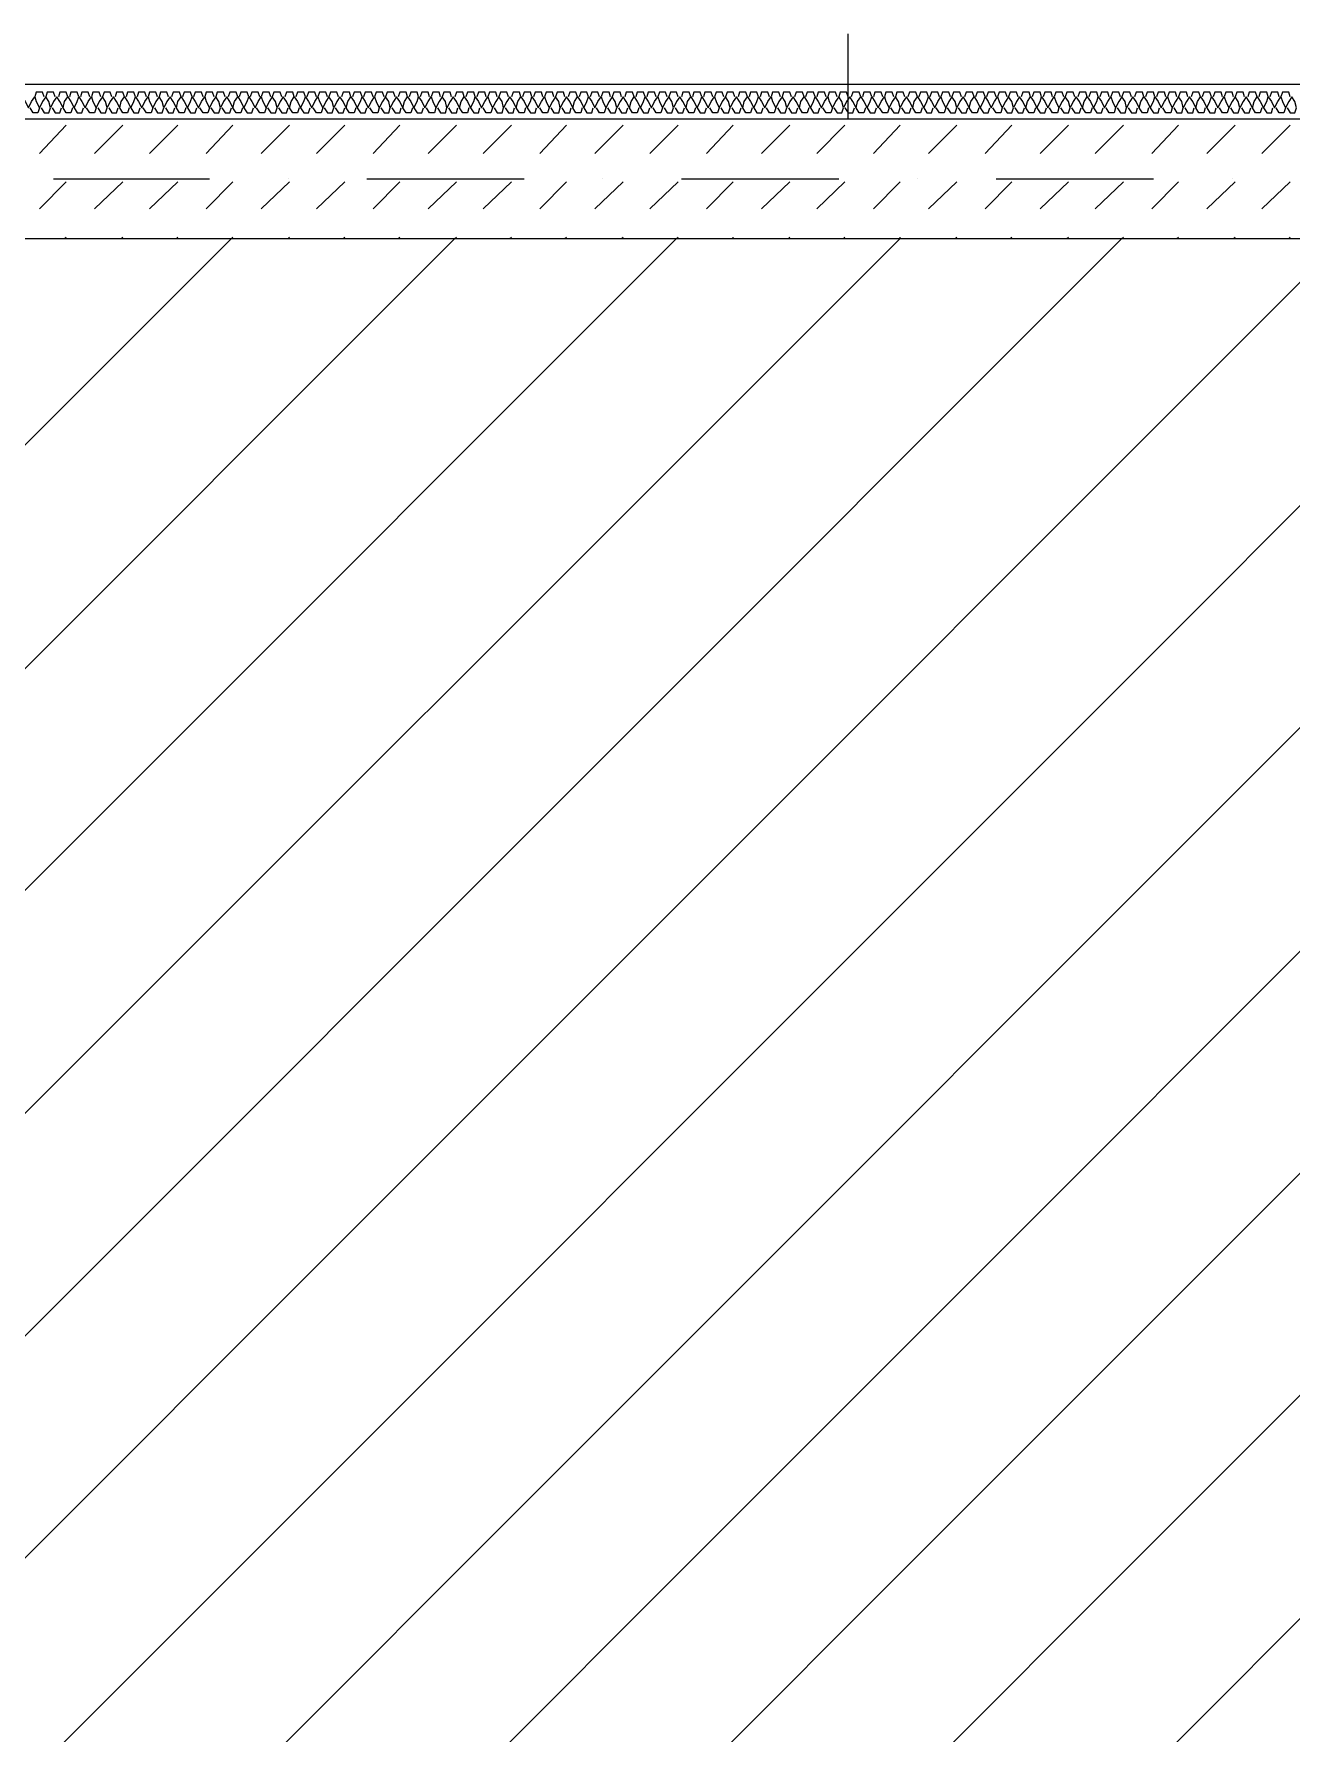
# Model space of a CAD drawing. Header units: millimetres. Extents: x 440 to 72591, y -28954 to 25941.
# Drawn here: x 6889 to 9426, y 17872 to 21299 of the extents above; entities that cross this region are included whole.
import ezdxf

# ---------------------------------------------------------------- set-up
doc = ezdxf.new("R2010")
doc.units = ezdxf.units.MM
doc.layers.add('podkład', color=7, linetype='Continuous')

msp = doc.modelspace()

# ---------------------------------------------------------------- linework, layer by layer
at = {"layer": 'podkład', "color": 4, "lineweight": 5, "transparency": 33554572}
for points in [[(8532.5, 21127.6), (8532.5, 21299.1)], [(6865.5, 21172.1), (6871.9, 21162.6), (6878.2, 21149.9), (6884.6, 21162.6), (6890.9, 21172.1), (6894.1, 21162.6), (6900.5, 21149.9), (6897.3, 21140.3), (6887.8, 21140.3), (6881.4, 21149.9)], [(6910, 21172.1), (6906.8, 21181.6), (6894.1, 21181.6), (6890.9, 21172.1)], [(6903.6, 21149.9), (6910, 21140.3), (6919.5, 21140.3), (6922.7, 21149.9), (6919.5, 21162.6), (6913.2, 21172.1), (6906.8, 21162.6), (6900.5, 21149.9)], [(6932.2, 21172.1), (6929, 21181.6), (6916.3, 21181.6), (6913.2, 21172.1)], [(6967.2, 21149.9), (6964, 21140.3), (6954.4, 21140.3), (6948.1, 21149.9), (6941.7, 21162.6), (6935.4, 21172.1), (6929, 21162.6), (6922.7, 21149.9)], [(6925.9, 21149.9), (6932.2, 21140.3), (6941.7, 21140.3), (6944.9, 21149.9)], [(6948.1, 21149.9), (6951.3, 21162.6), (6957.6, 21172.1), (6954.4, 21181.6), (6941.7, 21181.6), (6938.6, 21172.1)], [(6957.6, 21172.1), (6964, 21162.6), (6970.3, 21149.9), (6976.7, 21140.3), (6986.2, 21140.3), (6989.4, 21149.9)], [(6970.3, 21149.9), (6976.7, 21162.6), (6979.8, 21172.1), (6976.7, 21181.6), (6964, 21181.6), (6960.8, 21172.1)], [(6979.8, 21172.1), (6986.2, 21162.6), (6992.5, 21149.9), (6998.9, 21162.6), (7005.2, 21172.1), (7008.4, 21162.6), (7014.8, 21149.9), (7011.6, 21140.3), (7002.1, 21140.3), (6995.7, 21149.9)], [(7002.1, 21172.1), (6998.9, 21181.6), (6986.2, 21181.6), (6983, 21172.1)], [(7024.3, 21172.1), (7021.1, 21181.6), (7008.4, 21181.6), (7005.2, 21172.1)], [(7018, 21149.9), (7024.3, 21140.3), (7033.8, 21140.3), (7037, 21149.9), (7033.8, 21162.6), (7027.5, 21172.1), (7021.1, 21162.6), (7014.8, 21149.9)], [(7046.5, 21172.1), (7043.4, 21181.6), (7030.7, 21181.6), (7027.5, 21172.1)], [(7081.5, 21149.9), (7078.3, 21140.3), (7068.8, 21140.3), (7062.4, 21149.9), (7056.1, 21162.6), (7049.7, 21172.1), (7043.4, 21162.6), (7037, 21149.9)], [(7040.2, 21149.9), (7046.5, 21140.3), (7056.1, 21140.3), (7059.2, 21149.9)], [(7062.4, 21149.9), (7065.6, 21162.6), (7071.9, 21172.1), (7068.8, 21181.6), (7056.1, 21181.6), (7052.9, 21172.1)], [(7071.9, 21172.1), (7078.3, 21162.6), (7084.6, 21149.9), (7091, 21140.3), (7100.5, 21140.3), (7103.7, 21149.9)], [(7084.6, 21149.9), (7091, 21162.6), (7094.2, 21172.1), (7091, 21181.6), (7078.3, 21181.6), (7075.1, 21172.1)], [(7094.2, 21172.1), (7100.5, 21162.6), (7106.9, 21149.9), (7113.2, 21162.6), (7119.6, 21172.1), (7122.7, 21162.6), (7129.1, 21149.9), (7125.9, 21140.3), (7116.4, 21140.3), (7110, 21149.9)], [(7116.4, 21172.1), (7113.2, 21181.6), (7100.5, 21181.6), (7097.3, 21172.1)], [(7138.6, 21172.1), (7135.4, 21181.6), (7122.7, 21181.6), (7119.6, 21172.1)], [(7132.3, 21149.9), (7138.6, 21140.3), (7148.1, 21140.3), (7151.3, 21149.9), (7148.1, 21162.6), (7141.8, 21172.1), (7135.4, 21162.6), (7129.1, 21149.9)], [(7160.8, 21172.1), (7157.7, 21181.6), (7145, 21181.6), (7141.8, 21172.1)], [(7195.8, 21149.9), (7192.6, 21140.3), (7183.1, 21140.3), (7176.7, 21149.9), (7170.4, 21162.6), (7164, 21172.1), (7157.7, 21162.6), (7151.3, 21149.9)], [(7154.5, 21149.9), (7160.8, 21140.3), (7170.4, 21140.3), (7173.5, 21149.9)], [(7176.7, 21149.9), (7179.9, 21162.6), (7186.2, 21172.1), (7183.1, 21181.6), (7170.4, 21181.6), (7167.2, 21172.1)], [(7186.2, 21172.1), (7192.6, 21162.6), (7198.9, 21149.9), (7205.3, 21140.3), (7214.8, 21140.3), (7218, 21149.9)], [(7198.9, 21149.9), (7205.3, 21162.6), (7208.5, 21172.1), (7205.3, 21181.6), (7192.6, 21181.6), (7189.4, 21172.1)], [(7208.5, 21172.1), (7214.8, 21162.6), (7221.2, 21149.9), (7227.5, 21162.6), (7233.9, 21172.1), (7237, 21162.6), (7243.4, 21149.9), (7240.2, 21140.3), (7230.7, 21140.3), (7224.3, 21149.9)], [(7230.7, 21172.1), (7227.5, 21181.6), (7214.8, 21181.6), (7211.6, 21172.1)], [(7252.9, 21172.1), (7249.7, 21181.6), (7237, 21181.6), (7233.9, 21172.1)], [(7246.6, 21149.9), (7252.9, 21140.3), (7262.4, 21140.3), (7265.6, 21149.9), (7262.4, 21162.6), (7256.1, 21172.1), (7249.7, 21162.6), (7243.4, 21149.9)], [(7275.1, 21172.1), (7272, 21181.6), (7259.3, 21181.6), (7256.1, 21172.1)], [(7310.1, 21149.9), (7306.9, 21140.3), (7297.4, 21140.3), (7291, 21149.9), (7284.7, 21162.6), (7278.3, 21172.1), (7272, 21162.6), (7265.6, 21149.9)], [(7268.8, 21149.9), (7275.1, 21140.3), (7284.7, 21140.3), (7287.8, 21149.9)], [(7291, 21149.9), (7294.2, 21162.6), (7300.5, 21172.1), (7297.4, 21181.6), (7284.7, 21181.6), (7281.5, 21172.1)], [(7300.5, 21172.1), (7306.9, 21162.6), (7313.2, 21149.9), (7319.6, 21140.3), (7329.1, 21140.3), (7332.3, 21149.9)], [(7313.2, 21149.9), (7319.6, 21162.6), (7322.8, 21172.1), (7319.6, 21181.6), (7306.9, 21181.6), (7303.7, 21172.1)], [(7322.8, 21172.1), (7329.1, 21162.6), (7335.5, 21149.9), (7341.8, 21162.6), (7348.2, 21172.1), (7351.3, 21162.6), (7357.7, 21149.9), (7354.5, 21140.3), (7345, 21140.3), (7338.6, 21149.9)], [(7345, 21172.1), (7341.8, 21181.6), (7329.1, 21181.6), (7325.9, 21172.1)], [(7367.2, 21172.1), (7364, 21181.6), (7351.3, 21181.6), (7348.2, 21172.1)], [(7360.9, 21149.9), (7367.2, 21140.3), (7376.7, 21140.3), (7379.9, 21149.9), (7376.7, 21162.6), (7370.4, 21172.1), (7364, 21162.6), (7357.7, 21149.9)], [(7389.4, 21172.1), (7386.3, 21181.6), (7373.6, 21181.6), (7370.4, 21172.1)], [(7424.4, 21149.9), (7421.2, 21140.3), (7411.7, 21140.3), (7405.3, 21149.9), (7399, 21162.6), (7392.6, 21172.1), (7386.3, 21162.6), (7379.9, 21149.9)], [(7383.1, 21149.9), (7389.4, 21140.3), (7399, 21140.3), (7402.1, 21149.9)], [(7405.3, 21149.9), (7408.5, 21162.6), (7414.8, 21172.1), (7411.7, 21181.6), (7399, 21181.6), (7395.8, 21172.1)], [(7414.8, 21172.1), (7421.2, 21162.6), (7427.5, 21149.9), (7433.9, 21140.3), (7443.4, 21140.3), (7446.6, 21149.9)], [(7427.5, 21149.9), (7433.9, 21162.6), (7437.1, 21172.1), (7433.9, 21181.6), (7421.2, 21181.6), (7418, 21172.1)], [(7437.1, 21172.1), (7443.4, 21162.6), (7449.8, 21149.9), (7456.1, 21162.6), (7462.5, 21172.1), (7465.6, 21162.6), (7472, 21149.9), (7468.8, 21140.3), (7459.3, 21140.3), (7452.9, 21149.9)], [(7459.3, 21172.1), (7456.1, 21181.6), (7443.4, 21181.6), (7440.2, 21172.1)], [(7481.5, 21172.1), (7478.3, 21181.6), (7465.6, 21181.6), (7462.5, 21172.1)], [(7475.2, 21149.9), (7481.5, 21140.3), (7491, 21140.3), (7494.2, 21149.9), (7491, 21162.6), (7484.7, 21172.1), (7478.3, 21162.6), (7472, 21149.9)], [(7503.7, 21172.1), (7500.6, 21181.6), (7487.9, 21181.6), (7484.7, 21172.1)], [(7538.7, 21149.9), (7535.5, 21140.3), (7526, 21140.3), (7519.6, 21149.9), (7513.3, 21162.6), (7506.9, 21172.1), (7500.6, 21162.6), (7494.2, 21149.9)], [(7497.4, 21149.9), (7503.7, 21140.3), (7513.3, 21140.3), (7516.4, 21149.9)], [(7519.6, 21149.9), (7522.8, 21162.6), (7529.1, 21172.1), (7526, 21181.6), (7513.3, 21181.6), (7510.1, 21172.1)], [(7529.1, 21172.1), (7535.5, 21162.6), (7541.8, 21149.9), (7548.2, 21140.3), (7557.7, 21140.3), (7560.9, 21149.9)], [(7541.8, 21149.9), (7548.2, 21162.6), (7551.4, 21172.1), (7548.2, 21181.6), (7535.5, 21181.6), (7532.3, 21172.1)], [(7551.4, 21172.1), (7557.7, 21162.6), (7564.1, 21149.9), (7570.4, 21162.6), (7576.8, 21172.1), (7579.9, 21162.6), (7586.3, 21149.9), (7583.1, 21140.3), (7573.6, 21140.3), (7567.2, 21149.9)], [(7573.6, 21172.1), (7570.4, 21181.6), (7557.7, 21181.6), (7554.5, 21172.1)], [(7595.8, 21172.1), (7592.6, 21181.6), (7579.9, 21181.6), (7576.8, 21172.1)], [(7589.5, 21149.9), (7595.8, 21140.3), (7605.3, 21140.3), (7608.5, 21149.9), (7605.3, 21162.6), (7599, 21172.1), (7592.6, 21162.6), (7586.3, 21149.9)], [(7618, 21172.1), (7614.9, 21181.6), (7602.2, 21181.6), (7599, 21172.1)], [(7653, 21149.9), (7649.8, 21140.3), (7640.3, 21140.3), (7633.9, 21149.9), (7627.6, 21162.6), (7621.2, 21172.1), (7614.9, 21162.6), (7608.5, 21149.9)], [(7611.7, 21149.9), (7618, 21140.3), (7627.6, 21140.3), (7630.7, 21149.9)], [(7633.9, 21149.9), (7637.1, 21162.6), (7643.4, 21172.1), (7640.3, 21181.6), (7627.6, 21181.6), (7624.4, 21172.1)], [(7643.4, 21172.1), (7649.8, 21162.6), (7656.1, 21149.9), (7662.5, 21140.3), (7672, 21140.3), (7675.2, 21149.9)], [(7656.1, 21149.9), (7662.5, 21162.6), (7665.7, 21172.1), (7662.5, 21181.6), (7649.8, 21181.6), (7646.6, 21172.1)], [(7665.7, 21172.1), (7672, 21162.6), (7678.4, 21149.9), (7684.7, 21162.6), (7691.1, 21172.1), (7694.2, 21162.6), (7700.6, 21149.9), (7697.4, 21140.3), (7687.9, 21140.3), (7681.5, 21149.9)], [(7687.9, 21172.1), (7684.7, 21181.6), (7672, 21181.6), (7668.8, 21172.1)], [(7710.1, 21172.1), (7706.9, 21181.6), (7694.2, 21181.6), (7691.1, 21172.1)], [(7703.8, 21149.9), (7710.1, 21140.3), (7719.6, 21140.3), (7722.8, 21149.9), (7719.6, 21162.6), (7713.3, 21172.1), (7706.9, 21162.6), (7700.6, 21149.9)], [(7732.3, 21172.1), (7729.2, 21181.6), (7716.5, 21181.6), (7713.3, 21172.1)], [(7767.3, 21149.9), (7764.1, 21140.3), (7754.6, 21140.3), (7748.2, 21149.9), (7741.9, 21162.6), (7735.5, 21172.1), (7729.2, 21162.6), (7722.8, 21149.9)], [(7726, 21149.9), (7732.3, 21140.3), (7741.9, 21140.3), (7745, 21149.9)], [(7748.2, 21149.9), (7751.4, 21162.6), (7757.7, 21172.1), (7754.6, 21181.6), (7741.9, 21181.6), (7738.7, 21172.1)], [(7757.7, 21172.1), (7764.1, 21162.6), (7770.4, 21149.9), (7776.8, 21140.3), (7786.3, 21140.3), (7789.5, 21149.9)], [(7770.4, 21149.9), (7776.8, 21162.6), (7780, 21172.1), (7776.8, 21181.6), (7764.1, 21181.6), (7760.9, 21172.1)], [(7780, 21172.1), (7786.3, 21162.6), (7792.7, 21149.9), (7799, 21162.6), (7805.4, 21172.1), (7808.6, 21162.6), (7814.9, 21149.9), (7811.7, 21140.3), (7802.2, 21140.3), (7795.9, 21149.9)], [(7802.2, 21172.1), (7799, 21181.6), (7786.3, 21181.6), (7783.2, 21172.1)], [(7824.4, 21172.1), (7821.3, 21181.6), (7808.6, 21181.6), (7805.4, 21172.1)], [(7818.1, 21149.9), (7824.4, 21140.3), (7834, 21140.3), (7837.1, 21149.9), (7834, 21162.6), (7827.6, 21172.1), (7821.3, 21162.6), (7814.9, 21149.9)], [(7846.7, 21172.1), (7843.5, 21181.6), (7830.8, 21181.6), (7827.6, 21172.1)], [(7881.6, 21149.9), (7878.4, 21140.3), (7868.9, 21140.3), (7862.5, 21149.9), (7856.2, 21162.6), (7849.8, 21172.1), (7843.5, 21162.6), (7837.1, 21149.9)], [(7840.3, 21149.9), (7846.7, 21140.3), (7856.2, 21140.3), (7859.4, 21149.9)], [(7862.5, 21149.9), (7865.7, 21162.6), (7872.1, 21172.1), (7868.9, 21181.6), (7856.2, 21181.6), (7853, 21172.1)], [(7872.1, 21172.1), (7878.4, 21162.6), (7884.8, 21149.9), (7891.1, 21140.3), (7900.6, 21140.3), (7903.8, 21149.9)], [(7884.8, 21149.9), (7891.1, 21162.6), (7894.3, 21172.1), (7891.1, 21181.6), (7878.4, 21181.6), (7875.2, 21172.1)], [(7894.3, 21172.1), (7900.6, 21162.6), (7907, 21149.9), (7913.3, 21162.6), (7919.7, 21172.1), (7922.9, 21162.6), (7929.2, 21149.9), (7926, 21140.3), (7916.5, 21140.3), (7910.2, 21149.9)], [(7916.5, 21172.1), (7913.3, 21181.6), (7900.6, 21181.6), (7897.5, 21172.1)], [(7938.7, 21172.1), (7935.6, 21181.6), (7922.9, 21181.6), (7919.7, 21172.1)], [(7932.4, 21149.9), (7938.7, 21140.3), (7948.3, 21140.3), (7951.4, 21149.9), (7948.3, 21162.6), (7941.9, 21172.1), (7935.6, 21162.6), (7929.2, 21149.9)], [(7961, 21172.1), (7957.8, 21181.6), (7945.1, 21181.6), (7941.9, 21172.1)], [(7995.9, 21149.9), (7992.7, 21140.3), (7983.2, 21140.3), (7976.8, 21149.9), (7970.5, 21162.6), (7964.1, 21172.1), (7957.8, 21162.6), (7951.4, 21149.9)], [(7954.6, 21149.9), (7961, 21140.3), (7970.5, 21140.3), (7973.7, 21149.9)], [(7976.8, 21149.9), (7980, 21162.6), (7986.4, 21172.1), (7983.2, 21181.6), (7970.5, 21181.6), (7967.3, 21172.1)], [(7986.4, 21172.1), (7992.7, 21162.6), (7999.1, 21149.9), (8005.4, 21140.3), (8014.9, 21140.3), (8018.1, 21149.9)], [(7999.1, 21149.9), (8005.4, 21162.6), (8008.6, 21172.1), (8005.4, 21181.6), (7992.7, 21181.6), (7989.5, 21172.1)], [(8008.6, 21172.1), (8014.9, 21162.6), (8021.3, 21149.9), (8027.6, 21162.6), (8034, 21172.1), (8037.2, 21162.6), (8043.5, 21149.9), (8040.3, 21140.3), (8030.8, 21140.3), (8024.5, 21149.9)], [(8030.8, 21172.1), (8027.6, 21181.6), (8014.9, 21181.6), (8011.8, 21172.1)], [(8053, 21172.1), (8049.9, 21181.6), (8037.2, 21181.6), (8034, 21172.1)], [(8046.7, 21149.9), (8053, 21140.3), (8062.6, 21140.3), (8065.7, 21149.9), (8062.6, 21162.6), (8056.2, 21172.1), (8049.9, 21162.6), (8043.5, 21149.9)], [(8075.3, 21172.1), (8072.1, 21181.6), (8059.4, 21181.6), (8056.2, 21172.1)], [(8110.2, 21149.9), (8107, 21140.3), (8097.5, 21140.3), (8091.1, 21149.9), (8084.8, 21162.6), (8078.4, 21172.1), (8072.1, 21162.6), (8065.7, 21149.9)], [(8068.9, 21149.9), (8075.3, 21140.3), (8084.8, 21140.3), (8088, 21149.9)], [(8091.1, 21149.9), (8094.3, 21162.6), (8100.7, 21172.1), (8097.5, 21181.6), (8084.8, 21181.6), (8081.6, 21172.1)], [(8100.7, 21172.1), (8107, 21162.6), (8113.4, 21149.9), (8119.7, 21140.3), (8129.2, 21140.3), (8132.4, 21149.9)], [(8113.4, 21149.9), (8119.7, 21162.6), (8122.9, 21172.1), (8119.7, 21181.6), (8107, 21181.6), (8103.8, 21172.1)], [(8122.9, 21172.1), (8129.2, 21162.6), (8135.6, 21149.9), (8141.9, 21162.6), (8148.3, 21172.1), (8151.5, 21162.6), (8157.8, 21149.9), (8154.6, 21140.3), (8145.1, 21140.3), (8138.8, 21149.9)], [(8145.1, 21172.1), (8141.9, 21181.6), (8129.2, 21181.6), (8126.1, 21172.1)], [(8167.3, 21172.1), (8164.2, 21181.6), (8151.5, 21181.6), (8148.3, 21172.1)], [(8161, 21149.9), (8167.3, 21140.3), (8176.9, 21140.3), (8180, 21149.9), (8176.9, 21162.6), (8170.5, 21172.1), (8164.2, 21162.6), (8157.8, 21149.9)], [(8189.6, 21172.1), (8186.4, 21181.6), (8173.7, 21181.6), (8170.5, 21172.1)], [(8224.5, 21149.9), (8221.3, 21140.3), (8211.8, 21140.3), (8205.4, 21149.9), (8199.1, 21162.6), (8192.7, 21172.1), (8186.4, 21162.6), (8180, 21149.9)], [(8183.2, 21149.9), (8189.6, 21140.3), (8199.1, 21140.3), (8202.3, 21149.9)], [(8205.4, 21149.9), (8208.6, 21162.6), (8215, 21172.1), (8211.8, 21181.6), (8199.1, 21181.6), (8195.9, 21172.1)], [(8215, 21172.1), (8221.3, 21162.6), (8227.7, 21149.9), (8234, 21140.3), (8243.5, 21140.3), (8246.7, 21149.9)], [(8227.7, 21149.9), (8234, 21162.6), (8237.2, 21172.1), (8234, 21181.6), (8221.3, 21181.6), (8218.1, 21172.1)], [(8237.2, 21172.1), (8243.5, 21162.6), (8249.9, 21149.9), (8256.2, 21162.6), (8262.6, 21172.1), (8265.8, 21162.6), (8272.1, 21149.9), (8268.9, 21140.3), (8259.4, 21140.3), (8253.1, 21149.9)], [(8259.4, 21172.1), (8256.2, 21181.6), (8243.5, 21181.6), (8240.4, 21172.1)], [(8281.6, 21172.1), (8278.5, 21181.6), (8265.8, 21181.6), (8262.6, 21172.1)], [(8275.3, 21149.9), (8281.6, 21140.3), (8291.2, 21140.3), (8294.3, 21149.9), (8291.2, 21162.6), (8284.8, 21172.1), (8278.5, 21162.6), (8272.1, 21149.9)], [(8303.9, 21172.1), (8300.7, 21181.6), (8288, 21181.6), (8284.8, 21172.1)], [(8338.8, 21149.9), (8335.6, 21140.3), (8326.1, 21140.3), (8319.7, 21149.9), (8313.4, 21162.6), (8307, 21172.1), (8300.7, 21162.6), (8294.3, 21149.9)], [(8297.5, 21149.9), (8303.9, 21140.3), (8313.4, 21140.3), (8316.6, 21149.9)], [(8319.7, 21149.9), (8322.9, 21162.6), (8329.3, 21172.1), (8326.1, 21181.6), (8313.4, 21181.6), (8310.2, 21172.1)], [(8329.3, 21172.1), (8335.6, 21162.6), (8342, 21149.9), (8348.3, 21140.3), (8357.8, 21140.3), (8361, 21149.9)], [(8342, 21149.9), (8348.3, 21162.6), (8351.5, 21172.1), (8348.3, 21181.6), (8335.6, 21181.6), (8332.4, 21172.1)], [(8351.5, 21172.1), (8357.8, 21162.6), (8364.2, 21149.9), (8370.5, 21162.6), (8376.9, 21172.1), (8380.1, 21162.6), (8386.4, 21149.9), (8383.2, 21140.3), (8373.7, 21140.3), (8367.4, 21149.9)], [(8373.7, 21172.1), (8370.5, 21181.6), (8357.8, 21181.6), (8354.7, 21172.1)], [(8395.9, 21172.1), (8392.8, 21181.6), (8380.1, 21181.6), (8376.9, 21172.1)], [(8389.6, 21149.9), (8395.9, 21140.3), (8405.5, 21140.3), (8408.6, 21149.9), (8405.5, 21162.6), (8399.1, 21172.1), (8392.8, 21162.6), (8386.4, 21149.9)], [(8418.2, 21172.1), (8415, 21181.6), (8402.3, 21181.6), (8399.1, 21172.1)], [(8453.1, 21149.9), (8449.9, 21140.3), (8440.4, 21140.3), (8434, 21149.9), (8427.7, 21162.6), (8421.3, 21172.1), (8415, 21162.6), (8408.6, 21149.9)], [(8411.8, 21149.9), (8418.2, 21140.3), (8427.7, 21140.3), (8430.9, 21149.9)], [(8434, 21149.9), (8437.2, 21162.6), (8443.6, 21172.1), (8440.4, 21181.6), (8427.7, 21181.6), (8424.5, 21172.1)], [(8443.6, 21172.1), (8449.9, 21162.6), (8456.3, 21149.9), (8462.6, 21140.3), (8472.1, 21140.3), (8475.3, 21149.9)], [(8456.3, 21149.9), (8462.6, 21162.6), (8465.8, 21172.1), (8462.6, 21181.6), (8449.9, 21181.6), (8446.7, 21172.1)], [(8465.8, 21172.1), (8472.1, 21162.6), (8478.5, 21149.9), (8484.8, 21162.6), (8491.2, 21172.1), (8494.4, 21162.6), (8500.7, 21149.9), (8497.5, 21140.3), (8488, 21140.3), (8481.7, 21149.9)], [(8488, 21172.1), (8484.8, 21181.6), (8472.1, 21181.6), (8469, 21172.1)], [(8510.2, 21172.1), (8507.1, 21181.6), (8494.4, 21181.6), (8491.2, 21172.1)], [(8503.9, 21149.9), (8510.2, 21140.3), (8519.8, 21140.3), (8522.9, 21149.9), (8519.8, 21162.6), (8513.4, 21172.1), (8507.1, 21162.6), (8500.7, 21149.9)], [(8532.5, 21172.1), (8529.3, 21181.6), (8516.6, 21181.6), (8513.4, 21172.1)], [(8567.4, 21149.9), (8564.2, 21140.3), (8554.7, 21140.3), (8548.4, 21149.9), (8542, 21162.6), (8535.6, 21172.1), (8529.3, 21162.6), (8522.9, 21149.9)], [(8526.1, 21149.9), (8532.5, 21140.3), (8542, 21140.3), (8545.2, 21149.9)], [(8548.4, 21149.9), (8551.5, 21162.6), (8557.9, 21172.1), (8554.7, 21181.6), (8542, 21181.6), (8538.8, 21172.1)], [(8557.9, 21172.1), (8564.2, 21162.6), (8570.6, 21149.9), (8576.9, 21140.3), (8586.5, 21140.3), (8589.6, 21149.9)], [(8570.6, 21149.9), (8576.9, 21162.6), (8580.1, 21172.1), (8576.9, 21181.6), (8564.2, 21181.6), (8561.1, 21172.1)], [(8580.1, 21172.1), (8586.5, 21162.6), (8592.8, 21149.9), (8599.2, 21162.6), (8605.5, 21172.1), (8608.7, 21162.6), (8615, 21149.9), (8611.9, 21140.3), (8602.3, 21140.3), (8596, 21149.9)], [(8602.3, 21172.1), (8599.2, 21181.6), (8586.5, 21181.6), (8583.3, 21172.1)], [(8624.6, 21172.1), (8621.4, 21181.6), (8608.7, 21181.6), (8605.5, 21172.1)], [(8618.2, 21149.9), (8624.6, 21140.3), (8634.1, 21140.3), (8637.3, 21149.9), (8634.1, 21162.6), (8627.7, 21172.1), (8621.4, 21162.6), (8615, 21149.9)], [(8646.8, 21172.1), (8643.6, 21181.6), (8630.9, 21181.6), (8627.7, 21172.1)], [(8681.7, 21149.9), (8678.5, 21140.3), (8669, 21140.3), (8662.7, 21149.9), (8656.3, 21162.6), (8650, 21172.1), (8643.6, 21162.6), (8637.3, 21149.9)], [(8640.4, 21149.9), (8646.8, 21140.3), (8656.3, 21140.3), (8659.5, 21149.9)], [(8662.7, 21149.9), (8665.8, 21162.6), (8672.2, 21172.1), (8669, 21181.6), (8656.3, 21181.6), (8653.1, 21172.1)], [(8672.2, 21172.1), (8678.5, 21162.6), (8684.9, 21149.9), (8691.2, 21140.3), (8700.8, 21140.3), (8703.9, 21149.9)], [(8684.9, 21149.9), (8691.2, 21162.6), (8694.4, 21172.1), (8691.2, 21181.6), (8678.5, 21181.6), (8675.4, 21172.1)], [(8694.4, 21172.1), (8700.8, 21162.6), (8707.1, 21149.9), (8713.5, 21162.6), (8719.8, 21172.1), (8723, 21162.6), (8729.3, 21149.9), (8726.2, 21140.3), (8716.6, 21140.3), (8710.3, 21149.9)], [(8716.6, 21172.1), (8713.5, 21181.6), (8700.8, 21181.6), (8697.6, 21172.1)], [(8738.9, 21172.1), (8735.7, 21181.6), (8723, 21181.6), (8719.8, 21172.1)], [(8732.5, 21149.9), (8738.9, 21140.3), (8748.4, 21140.3), (8751.6, 21149.9), (8748.4, 21162.6), (8742, 21172.1), (8735.7, 21162.6), (8729.3, 21149.9)], [(8761.1, 21172.1), (8757.9, 21181.6), (8745.2, 21181.6), (8742, 21172.1)], [(8796, 21149.9), (8792.8, 21140.3), (8783.3, 21140.3), (8777, 21149.9), (8770.6, 21162.6), (8764.3, 21172.1), (8757.9, 21162.6), (8751.6, 21149.9)], [(8754.7, 21149.9), (8761.1, 21140.3), (8770.6, 21140.3), (8773.8, 21149.9)], [(8777, 21149.9), (8780.1, 21162.6), (8786.5, 21172.1), (8783.3, 21181.6), (8770.6, 21181.6), (8767.4, 21172.1)], [(8786.5, 21172.1), (8792.8, 21162.6), (8799.2, 21149.9), (8805.5, 21140.3), (8815.1, 21140.3), (8818.2, 21149.9)], [(8799.2, 21149.9), (8805.5, 21162.6), (8808.7, 21172.1), (8805.5, 21181.6), (8792.8, 21181.6), (8789.7, 21172.1)], [(8808.7, 21172.1), (8815.1, 21162.6), (8821.4, 21149.9), (8827.8, 21162.6), (8834.1, 21172.1), (8837.3, 21162.6), (8843.6, 21149.9), (8840.5, 21140.3), (8830.9, 21140.3), (8824.6, 21149.9)], [(8830.9, 21172.1), (8827.8, 21181.6), (8815.1, 21181.6), (8811.9, 21172.1)], [(8853.2, 21172.1), (8850, 21181.6), (8837.3, 21181.6), (8834.1, 21172.1)], [(8846.8, 21149.9), (8853.2, 21140.3), (8862.7, 21140.3), (8865.9, 21149.9), (8862.7, 21162.6), (8856.3, 21172.1), (8850, 21162.6), (8843.6, 21149.9)], [(8875.4, 21172.1), (8872.2, 21181.6), (8859.5, 21181.6), (8856.3, 21172.1)], [(8910.3, 21149.9), (8907.1, 21140.3), (8897.6, 21140.3), (8891.3, 21149.9), (8884.9, 21162.6), (8878.6, 21172.1), (8872.2, 21162.6), (8865.9, 21149.9)], [(8869, 21149.9), (8875.4, 21140.3), (8884.9, 21140.3), (8888.1, 21149.9)], [(8891.3, 21149.9), (8894.4, 21162.6), (8900.8, 21172.1), (8897.6, 21181.6), (8884.9, 21181.6), (8881.7, 21172.1)], [(8900.8, 21172.1), (8907.1, 21162.6), (8913.5, 21149.9), (8919.8, 21140.3), (8929.4, 21140.3), (8932.5, 21149.9)], [(8913.5, 21149.9), (8919.8, 21162.6), (8923, 21172.1), (8919.8, 21181.6), (8907.1, 21181.6), (8904, 21172.1)], [(8923, 21172.1), (8929.4, 21162.6), (8935.7, 21149.9), (8942.1, 21162.6), (8948.4, 21172.1), (8951.6, 21162.6), (8957.9, 21149.9), (8954.8, 21140.3), (8945.2, 21140.3), (8938.9, 21149.9)], [(8945.2, 21172.1), (8942.1, 21181.6), (8929.4, 21181.6), (8926.2, 21172.1)], [(8967.5, 21172.1), (8964.3, 21181.6), (8951.6, 21181.6), (8948.4, 21172.1)], [(8961.1, 21149.9), (8967.5, 21140.3), (8977, 21140.3), (8980.2, 21149.9), (8977, 21162.6), (8970.6, 21172.1), (8964.3, 21162.6), (8957.9, 21149.9)], [(8989.7, 21172.1), (8986.5, 21181.6), (8973.8, 21181.6), (8970.6, 21172.1)], [(9024.6, 21149.9), (9021.4, 21140.3), (9011.9, 21140.3), (9005.6, 21149.9), (8999.2, 21162.6), (8992.9, 21172.1), (8986.5, 21162.6), (8980.2, 21149.9)], [(8983.3, 21149.9), (8989.7, 21140.3), (8999.2, 21140.3), (9002.4, 21149.9)], [(9005.6, 21149.9), (9008.7, 21162.6), (9015.1, 21172.1), (9011.9, 21181.6), (8999.2, 21181.6), (8996, 21172.1)], [(9015.1, 21172.1), (9021.4, 21162.6), (9027.8, 21149.9), (9034.1, 21140.3), (9043.7, 21140.3), (9046.8, 21149.9)], [(9027.8, 21149.9), (9034.1, 21162.6), (9037.3, 21172.1), (9034.1, 21181.6), (9021.4, 21181.6), (9018.3, 21172.1)], [(9037.3, 21172.1), (9043.7, 21162.6), (9050, 21149.9), (9056.4, 21162.6), (9062.7, 21172.1), (9065.9, 21162.6), (9072.2, 21149.9), (9069.1, 21140.3), (9059.5, 21140.3), (9053.2, 21149.9)], [(9059.5, 21172.1), (9056.4, 21181.6), (9043.7, 21181.6), (9040.5, 21172.1)], [(9081.8, 21172.1), (9078.6, 21181.6), (9065.9, 21181.6), (9062.7, 21172.1)], [(9075.4, 21149.9), (9081.8, 21140.3), (9091.3, 21140.3), (9094.5, 21149.9), (9091.3, 21162.6), (9084.9, 21172.1), (9078.6, 21162.6), (9072.2, 21149.9)], [(9104, 21172.1), (9100.8, 21181.6), (9088.1, 21181.6), (9084.9, 21172.1)], [(9138.9, 21149.9), (9135.7, 21140.3), (9126.2, 21140.3), (9119.9, 21149.9), (9113.5, 21162.6), (9107.2, 21172.1), (9100.8, 21162.6), (9094.5, 21149.9)], [(9097.6, 21149.9), (9104, 21140.3), (9113.5, 21140.3), (9116.7, 21149.9)], [(9119.9, 21149.9), (9123, 21162.6), (9129.4, 21172.1), (9126.2, 21181.6), (9113.5, 21181.6), (9110.3, 21172.1)], [(9129.4, 21172.1), (9135.7, 21162.6), (9142.1, 21149.9), (9148.4, 21140.3), (9158, 21140.3), (9161.1, 21149.9)], [(9142.1, 21149.9), (9148.4, 21162.6), (9151.6, 21172.1), (9148.4, 21181.6), (9135.7, 21181.6), (9132.6, 21172.1)], [(9151.6, 21172.1), (9158, 21162.6), (9164.3, 21149.9), (9170.7, 21162.6), (9177, 21172.1), (9180.2, 21162.6), (9186.5, 21149.9), (9183.4, 21140.3), (9173.8, 21140.3), (9167.5, 21149.9)], [(9173.8, 21172.1), (9170.7, 21181.6), (9158, 21181.6), (9154.8, 21172.1)], [(9196.1, 21172.1), (9192.9, 21181.6), (9180.2, 21181.6), (9177, 21172.1)], [(9189.7, 21149.9), (9196.1, 21140.3), (9205.6, 21140.3), (9208.8, 21149.9), (9205.6, 21162.6), (9199.2, 21172.1), (9192.9, 21162.6), (9186.5, 21149.9)], [(9218.3, 21172.1), (9215.1, 21181.6), (9202.4, 21181.6), (9199.2, 21172.1)], [(9253.2, 21149.9), (9250, 21140.3), (9240.5, 21140.3), (9234.2, 21149.9), (9227.8, 21162.6), (9221.5, 21172.1), (9215.1, 21162.6), (9208.8, 21149.9)], [(9211.9, 21149.9), (9218.3, 21140.3), (9227.8, 21140.3), (9231, 21149.9)], [(9234.2, 21149.9), (9237.3, 21162.6), (9243.7, 21172.1), (9240.5, 21181.6), (9227.8, 21181.6), (9224.6, 21172.1)], [(9243.7, 21172.1), (9250, 21162.6), (9256.4, 21149.9), (9262.7, 21140.3), (9272.3, 21140.3), (9275.4, 21149.9)], [(9256.4, 21149.9), (9262.7, 21162.6), (9265.9, 21172.1), (9262.7, 21181.6), (9250, 21181.6), (9246.9, 21172.1)], [(9265.9, 21172.1), (9272.3, 21162.6), (9278.6, 21149.9), (9285, 21162.6), (9291.3, 21172.1), (9294.5, 21162.6), (9300.8, 21149.9), (9297.7, 21140.3), (9288.1, 21140.3), (9281.8, 21149.9)], [(9288.1, 21172.1), (9285, 21181.6), (9272.3, 21181.6), (9269.1, 21172.1)], [(9310.4, 21172.1), (9307.2, 21181.6), (9294.5, 21181.6), (9291.3, 21172.1)], [(9304, 21149.9), (9310.4, 21140.3), (9319.9, 21140.3), (9323.1, 21149.9), (9319.9, 21162.6), (9313.5, 21172.1), (9307.2, 21162.6), (9300.8, 21149.9)], [(9332.6, 21172.1), (9329.4, 21181.6), (9316.7, 21181.6), (9313.5, 21172.1)], [(9367.5, 21149.9), (9364.3, 21140.3), (9354.8, 21140.3), (9348.5, 21149.9), (9342.1, 21162.6), (9335.8, 21172.1), (9329.4, 21162.6), (9323.1, 21149.9)], [(9326.2, 21149.9), (9332.6, 21140.3), (9342.1, 21140.3), (9345.3, 21149.9)], [(9348.5, 21149.9), (9351.6, 21162.6), (9358, 21172.1), (9354.8, 21181.6), (9342.1, 21181.6), (9338.9, 21172.1)], [(9358, 21172.1), (9364.3, 21162.6), (9370.7, 21149.9), (9377.1, 21140.3), (9386.6, 21140.3), (9389.8, 21149.9)], [(9370.7, 21149.9), (9377.1, 21162.6), (9380.2, 21172.1), (9377.1, 21181.6), (9364.3, 21181.6), (9361.2, 21172.1)], [(9380.2, 21172.1), (9386.6, 21162.6), (9392.9, 21149.9), (9399.3, 21162.6), (9405.6, 21172.1), (9408.8, 21162.6), (9415.2, 21149.9), (9412, 21140.3), (9402.5, 21140.3), (9396.1, 21149.9)], [(9402.5, 21172.1), (9399.3, 21181.6), (9386.6, 21181.6), (9383.4, 21172.1)], [(9424.7, 21172.1), (9421.5, 21181.6), (9408.8, 21181.6), (9405.6, 21172.1)], [(9418.3, 21149.9), (9424.7, 21140.3), (9434.2, 21140.3), (9437.4, 21149.9), (9434.2, 21162.6), (9427.9, 21172.1), (9421.5, 21162.6), (9415.2, 21149.9)]]:
    msp.add_lwpolyline(points, dxfattribs=at)
at = {"layer": 'podkład', "color": 7, "lineweight": 5, "transparency": 33554572}
msp.add_lwpolyline([(22210.8, 21057.8), (22210.8, 21127.6), (22141, 21127.6), (22141, 21197.5), (4503.3, 21197.5), (4503.3, 13018.4), (4903.3, 13018.4), (4903.3, 7017.5), (10221.6, 7017.5), (10221.6, 7087.4), (11021.8, 7087.4), (11021.8, 7017.5), (11682.2, 7017.5), (11682.2, 7516), (14581, 7516), (14581, 8516.1), (17102.1, 8516.1), (17102.1, 7516), (18410.2, 7516)], dxfattribs=at)
at = {"layer": 'podkład', "color": 1, "lineweight": 5, "transparency": 33554572}
msp.add_lwpolyline([(15320.8, 15126.7), (15320.8, 16085.6), (15441.5, 16085.6), (15441.5, 14885.4), (8611.9, 14885.4), (8611.9, 14555.2), (8370.5, 14555.2), (8370.5, 14885.4), (4811.3, 14885.4), (4811.3, 14507.6), (4573.1, 14507.6), (4573.1, 21127.6), (15612.9, 21127.6)], dxfattribs=at)
at = {"layer": 'podkład', "color": 8, "lineweight": 5, "true_color": 0x808080, "transparency": 33554572}
for points in [[(6900.5, 21057.8), (6954.4, 21114.9)], [(7011.6, 21057.8), (7068.8, 21114.9)], [(7122.7, 21057.8), (7179.9, 21114.9)], [(7237, 21057.8), (7291, 21114.9)], [(7348.2, 21057.8), (7405.3, 21114.9)], [(7459.3, 21057.8), (7516.4, 21114.9)], [(7573.6, 21057.8), (7627.6, 21114.9)], [(7684.7, 21057.8), (7741.9, 21114.9)], [(7795.9, 21057.8), (7853, 21114.9)], [(7910.2, 21057.8), (7964.1, 21114.9)], [(8021.3, 21057.8), (8078.4, 21114.9)], [(8132.4, 21057.8), (8189.6, 21114.9)], [(8246.7, 21057.8), (8300.7, 21114.9)], [(8357.8, 21057.8), (8415, 21114.9)], [(8469, 21057.8), (8526.1, 21114.9)], [(8583.3, 21057.8), (8637.3, 21114.9)], [(8694.4, 21057.8), (8751.6, 21114.9)], [(8808.7, 21057.8), (8862.7, 21114.9)], [(8919.8, 21057.8), (8977, 21114.9)], [(9031, 21057.8), (9088.1, 21114.9)], [(9145.3, 21057.8), (9199.2, 21114.9)], [(9256.4, 21057.8), (9313.5, 21114.9)], [(9367.5, 21057.8), (9424.7, 21114.9)], [(6900.5, 20946.7), (6954.4, 21000.6)], [(7011.6, 20946.7), (7068.8, 21000.6)], [(7122.7, 20946.7), (7179.9, 21000.6)], [(7237, 20946.7), (7291, 21000.6)], [(7348.2, 20946.7), (7405.3, 21000.6)], [(7459.3, 20946.7), (7516.4, 21000.6)], [(7573.6, 20946.7), (7627.6, 21000.6)], [(7684.7, 20946.7), (7741.9, 21000.6)], [(7795.9, 20946.7), (7853, 21000.6)], [(7910.2, 20946.7), (7964.1, 21000.6)], [(8021.3, 20946.7), (8078.4, 21000.6)], [(8132.4, 20946.7), (8189.6, 21000.6)], [(8246.7, 20946.7), (8300.7, 21000.6)], [(8357.8, 20946.7), (8415, 21000.6)], [(8469, 20946.7), (8526.1, 21000.6)], [(8583.3, 20946.7), (8637.3, 21000.6)], [(8694.4, 20946.7), (8751.6, 21000.6)], [(8808.7, 20946.7), (8862.7, 21000.6)], [(8919.8, 20946.7), (8977, 21000.6)], [(9031, 20946.7), (9088.1, 21000.6)], [(9145.3, 20946.7), (9199.2, 21000.6)], [(9256.4, 20946.7), (9313.5, 21000.6)], [(9367.5, 20946.7), (9424.7, 21000.6)], [(4766.8, 18362.1), (4811.3, 18409.8), (7287.8, 20886.3), (7291, 20889.5)], [(4766.8, 17914.4), (4811.3, 17958.9), (7738.7, 20886.3), (7741.9, 20889.5)], [(4766.8, 17466.8), (4811.3, 17511.2), (8186.4, 20886.3), (8189.6, 20889.5)], [(4766.8, 17015.9), (4811.3, 17063.5), (8637.3, 20886.3), (8637.3, 20889.5)], [(4766.8, 16568.2), (4811.3, 16612.7), (9084.9, 20886.3), (9088.1, 20889.5)], [(4766.8, 16117.3), (4811.3, 16165), (9532.6, 20886.3), (9535.8, 20889.5)], [(4766.8, 15669.7), (4811.3, 15714.1), (9983.5, 20886.3), (9986.7, 20889.5)], [(4766.8, 15222), (4811.3, 15266.4), (10431.2, 20886.3), (10434.4, 20889.5)], [(4881.1, 14885.4), (5122.4, 15126.7), (10882, 20886.3), (10885.2, 20889.5)], [(5328.8, 14885.4), (5570.1, 15126.7), (11329.7, 20886.3), (11332.9, 20889.5)], [(5779.7, 14885.4), (6017.8, 15126.7), (11777.4, 20886.3), (11780.6, 20889.5)], [(6227.4, 14885.4), (6468.7, 15126.7), (12228.3, 20886.3), (12231.5, 20889.5)], [(6951.3, 20886.3), (6954.4, 20889.5)], [(7065.6, 20886.3), (7068.8, 20889.5)], [(7176.7, 20886.3), (7179.9, 20889.5)], [(7402.1, 20886.3), (7405.3, 20889.5)], [(7513.3, 20886.3), (7516.4, 20889.5)], [(7624.4, 20886.3), (7627.6, 20889.5)], [(7849.8, 20886.3), (7853, 20889.5)], [(7961, 20886.3), (7964.1, 20889.5)], [(8075.3, 20886.3), (8078.4, 20889.5)], [(8300.7, 20886.3), (8300.7, 20889.5)], [(8411.8, 20886.3), (8415, 20889.5)], [(8522.9, 20886.3), (8526.1, 20889.5)], [(8748.4, 20886.3), (8751.6, 20889.5)], [(8859.5, 20886.3), (8862.7, 20889.5)], [(8973.8, 20886.3), (8977, 20889.5)], [(9196.1, 20886.3), (9199.2, 20889.5)], [(9310.4, 20886.3), (9313.5, 20889.5)], [(9421.5, 20886.3), (9424.7, 20889.5)]]:
    msp.add_lwpolyline(points, dxfattribs=at)
at = {"layer": 'podkład', "color": 6, "lineweight": 5, "transparency": 33554572}
for points in [[(6929, 21007), (7243.4, 21007)], [(7402.1, 21007), (7402.1, 21007)], [(7560.9, 21007), (7878.4, 21007)], [(8037.2, 21007), (8037.2, 21007)], [(8195.9, 21007), (8513.4, 21007)], [(8672.2, 21007), (8672.2, 21007)], [(8830.9, 21007), (9148.4, 21007)], [(9307.2, 21007), (9307.2, 21007)]]:
    msp.add_lwpolyline(points, dxfattribs=at)
at = {"layer": 'podkład', "color": 1, "lineweight": 5, "transparency": 33554572}
msp.add_lwpolyline([(12472.8, 20886.3), (12472.8, 15126.7), (4811.3, 15126.7), (4811.3, 20886.3)], close=True, dxfattribs=at)

doc.saveas('drawing.dxf')
